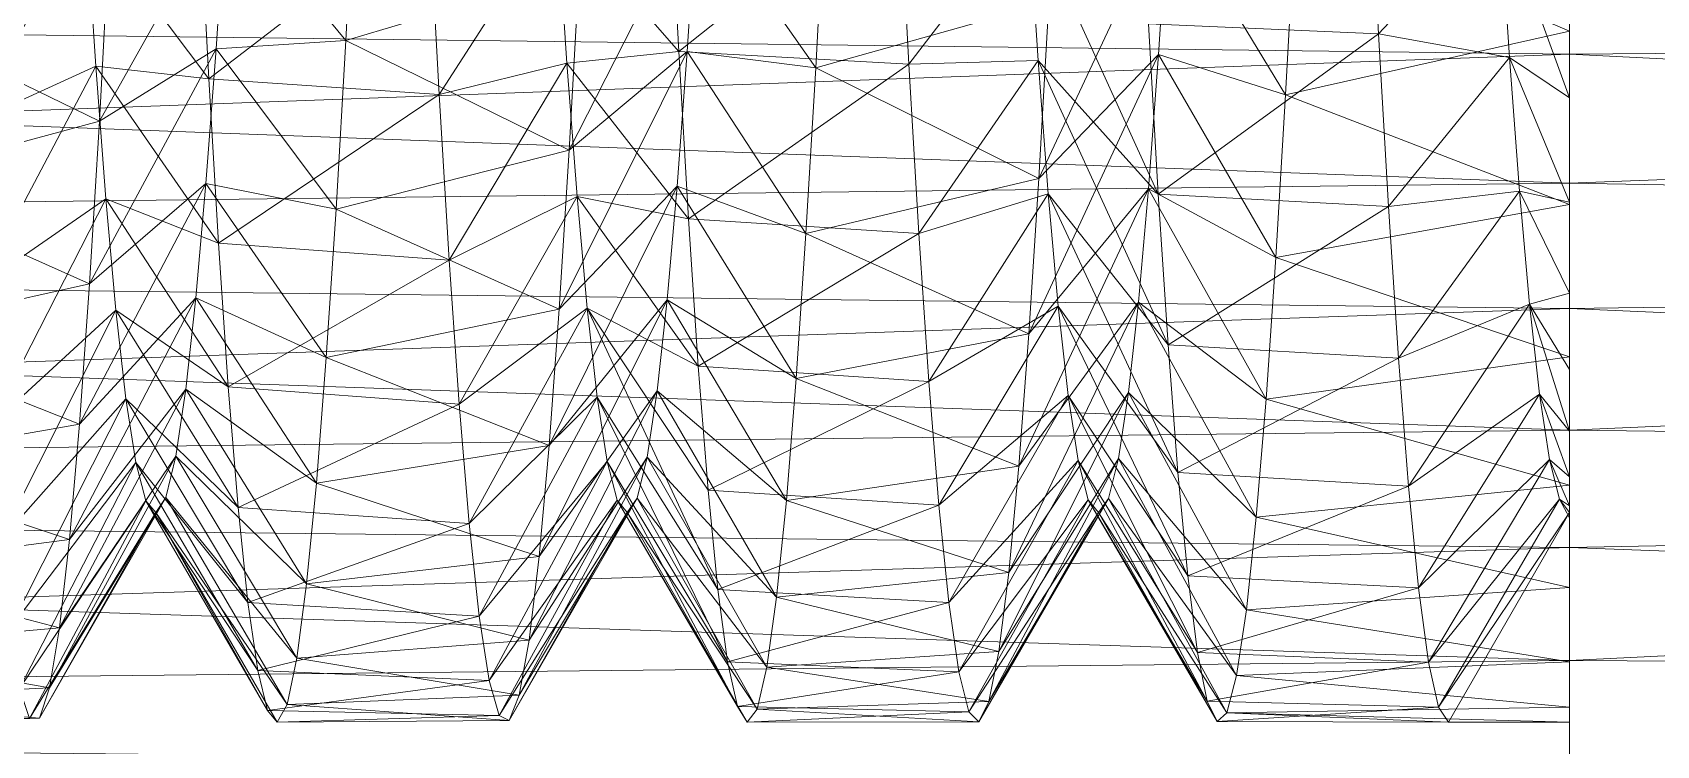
# Model space of a CAD drawing. Header units: millimetres. Extents: x -104 to 115, y -53 to 68.
# Drawn here: x -65.43 to -48.42, y -10.28 to -2.82 of the extents above; entities that cross this region are included whole.
import ezdxf

# ---------------------------------------------------------------- set-up
doc = ezdxf.new("R2010")
doc.units = ezdxf.units.MM

msp = doc.modelspace()

# ---------------------------------------------------------------- linework, layer by layer
at = {"color": 7, "lineweight": 0}
for points in [[(-49.333, -4.616, -14.627), (-49.333, 4.465, -24.564), (-49.333, 5.261, -23.84), (-49.333, -4.616, -14.627)], [(-49.333, -4.616, -14.627), (-49.333, 5.261, -23.84), (-49.333, -2.803, -13.09), (-49.333, -4.616, -14.627)], [(-49.333, -2.289, -40.985), (-49.333, 5.261, -31.007), (-49.333, -3.501, -39.81), (-49.333, -2.289, -40.985)], [(-49.333, -3.501, -39.81), (-49.333, 5.261, -31.007), (-49.333, 4.465, -30.282), (-49.333, -3.501, -39.81)], [(-49.333, -7.552, -18.353), (-49.333, 3.869, -25.461), (-49.333, 4.465, -24.564), (-49.333, -7.552, -18.353)], [(-49.333, -7.552, -18.353), (-49.333, 4.465, -24.564), (-49.333, -6.209, -16.392), (-49.333, -7.552, -18.353)], [(-49.333, -6.209, -16.392), (-49.333, 4.465, -24.564), (-49.333, -4.616, -14.627), (-49.333, -6.209, -16.392)], [(-49.333, -3.501, -39.81), (-49.333, 4.465, -30.282), (-49.333, -4.591, -38.514), (-49.333, -3.501, -39.81)], [(-49.333, -4.591, -38.514), (-49.333, 4.465, -30.282), (-49.333, -5.542, -37.118), (-49.333, -4.591, -38.514)], [(-49.333, -5.542, -37.118), (-49.333, 4.465, -30.282), (-49.333, -6.342, -35.634), (-49.333, -5.542, -37.118)], [(-49.333, -6.342, -35.634), (-49.333, 4.465, -30.282), (-49.333, 3.869, -29.386), (-49.333, -6.342, -35.634)], [(-49.333, -8.622, -20.476), (-49.333, -7.838, -27.423), (-49.333, 3.869, -25.461), (-49.333, -8.622, -20.476)], [(-49.333, -8.622, -20.476), (-49.333, 3.869, -25.461), (-49.333, -7.552, -18.353), (-49.333, -8.622, -20.476)], [(-49.333, -6.342, -35.634), (-49.333, 3.869, -29.386), (-49.333, -6.986, -34.073), (-49.333, -6.342, -35.634)], [(-49.333, -6.986, -34.073), (-49.333, 3.869, -29.386), (-49.333, -7.464, -32.451), (-49.333, -6.986, -34.073)], [(-49.333, -7.464, -32.451), (-49.333, 3.869, -29.386), (-49.333, 3.523, -28.431), (-49.333, -7.464, -32.451)], [(-49.333, -7.838, -27.423), (-49.333, 3.523, -26.415), (-49.333, 3.869, -25.461), (-49.333, -7.838, -27.423)], [(-49.333, -7.464, -32.451), (-49.333, 3.523, -28.431), (-49.333, -7.768, -30.792), (-49.333, -7.464, -32.451)], [(-49.333, -7.768, -30.792), (-49.333, 3.523, -28.431), (-49.333, -7.893, -29.111), (-49.333, -7.768, -30.792)], [(-49.333, -7.893, -29.111), (-49.333, 3.523, -28.431), (-49.333, 3.406, -27.423), (-49.333, -7.893, -29.111)], [(-49.333, -7.838, -27.423), (-49.333, 3.406, -27.423), (-49.333, 3.523, -26.415), (-49.333, -7.838, -27.423)], [(-49.333, -7.893, -29.111), (-49.333, 3.406, -27.423), (-49.333, -7.838, -27.423), (-49.333, -7.893, -29.111)], [(-104.18, -2.357, -1.948), (-49.333, -0.256, -1.208), (-49.333, -3.043, -2.232), (-104.18, -2.357, -1.948)], [(-4.981, -2.701, -2.087), (-49.333, -3.043, -2.232), (-49.333, -0.256, -1.208), (-4.981, -2.701, -2.087)], [(-51.332, -2.828, -41.738), (-53.741, -2.725, -41.814), (-51.437, -0.833, -43.022), (-51.332, -2.828, -41.738)], [(-51.437, -0.833, -43.022), (-50.068, -1.484, -40.004), (-51.332, -2.828, -41.738), (-51.437, -0.833, -43.022)], [(-62.044, -0.951, -11.891), (-63.401, -1.381, -14.767), (-62.147, -2.898, -13.16), (-62.044, -0.951, -11.891)], [(-59.704, -2.172, -12.644), (-62.044, -0.951, -11.891), (-62.147, -2.898, -13.16), (-59.704, -2.172, -12.644)], [(-58.661, -3.014, -41.598), (-59.936, -1.552, -39.953), (-58.764, -1.078, -42.884), (-58.661, -3.014, -41.598)], [(-56.356, -1.183, -42.824), (-58.661, -3.014, -41.598), (-58.764, -1.078, -42.884), (-56.356, -1.183, -42.824)], [(-56.251, -3.148, -41.495), (-58.661, -3.014, -41.598), (-56.356, -1.183, -42.824), (-56.251, -3.148, -41.495)], [(-56.356, -1.183, -42.824), (-55.002, -1.518, -39.978), (-56.251, -3.148, -41.495), (-56.356, -1.183, -42.824)], [(-57.124, -1.264, -12.071), (-58.467, -1.415, -14.792), (-57.226, -3.185, -13.38), (-57.124, -1.264, -12.071)], [(-54.786, -2.503, -12.873), (-57.124, -1.264, -12.071), (-57.226, -3.185, -13.38), (-54.786, -2.503, -12.873)], [(-63.582, -3.299, -41.377), (-64.87, -1.587, -39.928), (-63.684, -1.389, -42.701), (-63.582, -3.299, -41.377)], [(-64.727, -3.743, -13.835), (-63.506, -2.985, -16.102), (-63.401, -1.381, -14.767), (-64.727, -3.743, -13.835)], [(-64.727, -3.743, -13.835), (-63.401, -1.381, -14.767), (-64.623, -1.836, -12.423), (-64.727, -3.743, -13.835)], [(-61.274, -1.528, -42.617), (-63.582, -3.299, -41.377), (-63.684, -1.389, -42.701), (-61.274, -1.528, -42.617)], [(-61.169, -3.463, -41.245), (-63.582, -3.299, -41.377), (-61.274, -1.528, -42.617), (-61.169, -3.463, -41.245)], [(-62.147, -2.898, -13.16), (-63.401, -1.381, -14.767), (-63.506, -2.985, -16.102), (-62.147, -2.898, -13.16)], [(-61.274, -1.528, -42.617), (-59.936, -1.552, -39.953), (-61.169, -3.463, -41.245), (-61.274, -1.528, -42.617)], [(-59.809, -4.047, -14.098), (-58.572, -3.016, -16.132), (-58.467, -1.415, -14.792), (-59.809, -4.047, -14.098)], [(-59.809, -4.047, -14.098), (-58.467, -1.415, -14.792), (-59.704, -2.172, -12.644), (-59.809, -4.047, -14.098)], [(-57.226, -3.185, -13.38), (-58.467, -1.415, -14.792), (-58.572, -3.016, -16.132), (-57.226, -3.185, -13.38)], [(-56.251, -3.148, -41.495), (-55.002, -1.518, -39.978), (-54.897, -3.108, -38.626), (-56.251, -3.148, -41.495)], [(-53.639, -4.508, -40.323), (-54.897, -3.108, -38.626), (-55.002, -1.518, -39.978), (-53.639, -4.508, -40.323)], [(-53.639, -4.508, -40.323), (-55.002, -1.518, -39.978), (-53.741, -2.725, -41.814), (-53.639, -4.508, -40.323)], [(-54.891, -4.344, -14.369), (-53.637, -3.047, -16.161), (-53.533, -1.45, -14.818), (-54.891, -4.344, -14.369)], [(-54.891, -4.344, -14.369), (-53.533, -1.45, -14.818), (-54.786, -2.503, -12.873), (-54.891, -4.344, -14.369)], [(-52.306, -3.467, -13.605), (-53.533, -1.45, -14.818), (-53.637, -3.047, -16.161), (-52.306, -3.467, -13.605)], [(-52.203, -1.573, -12.257), (-53.533, -1.45, -14.818), (-52.306, -3.467, -13.605), (-52.203, -1.573, -12.257)], [(-51.332, -2.828, -41.738), (-50.068, -1.484, -40.004), (-49.963, -3.077, -38.656), (-51.332, -2.828, -41.738)], [(-50.068, -1.484, -40.004), (-49.333, -2.289, -40.985), (-49.333, -3.501, -39.81), (-50.068, -1.484, -40.004)], [(-50.068, -1.484, -40.004), (-49.333, -3.501, -39.81), (-49.963, -3.077, -38.656), (-50.068, -1.484, -40.004)], [(-104.18, -2.357, -52.899), (-49.333, -4.391, -51.991), (-49.333, -1.663, -53.164), (-104.18, -2.357, -52.899)], [(-66.088, -3.772, -40.987), (-64.87, -1.587, -39.928), (-64.765, -3.169, -38.566), (-66.088, -3.772, -40.987)], [(-63.582, -3.299, -41.377), (-64.765, -3.169, -38.566), (-64.87, -1.587, -39.928), (-63.582, -3.299, -41.377)], [(-61.169, -3.463, -41.245), (-59.936, -1.552, -39.953), (-59.831, -3.138, -38.596), (-61.169, -3.463, -41.245)], [(-58.661, -3.014, -41.598), (-59.831, -3.138, -38.596), (-59.936, -1.552, -39.953), (-58.661, -3.014, -41.598)], [(-52.306, -3.467, -13.605), (-49.333, -2.803, -13.09), (-52.203, -1.573, -12.257), (-52.306, -3.467, -13.605)], [(-4.981, -2.701, -52.759), (-49.333, -1.663, -53.164), (-49.333, -4.391, -51.991), (-4.981, -2.701, -52.759)], [(-64.623, -1.836, -12.423), (-67.067, -2.607, -12.947), (-64.727, -3.743, -13.835), (-64.623, -1.836, -12.423)], [(-59.704, -2.172, -12.644), (-62.147, -2.898, -13.16), (-59.809, -4.047, -14.098), (-59.704, -2.172, -12.644)], [(-104.18, -2.357, -1.948), (-49.333, -3.043, -2.232), (-104.18, -5.052, -3.194), (-104.18, -2.357, -1.948)], [(-104.18, -5.052, -51.652), (-49.333, -4.391, -51.991), (-104.18, -2.357, -52.899), (-104.18, -5.052, -51.652)], [(-54.786, -2.503, -12.873), (-57.226, -3.185, -13.38), (-54.891, -4.344, -14.369), (-54.786, -2.503, -12.873)], [(-64.727, -3.743, -13.835), (-67.067, -2.607, -12.947), (-67.169, -4.402, -14.423), (-64.727, -3.743, -13.835)], [(-4.981, -2.701, -52.759), (-49.333, -4.391, -51.991), (-7.414, -5.134, -51.609), (-4.981, -2.701, -52.759)], [(-7.414, -5.134, -3.238), (-49.333, -3.043, -2.232), (-4.981, -2.701, -2.087), (-7.414, -5.134, -3.238)], [(-51.332, -2.828, -41.738), (-53.639, -4.508, -40.323), (-53.741, -2.725, -41.814), (-51.332, -2.828, -41.738)], [(-51.228, -4.635, -40.201), (-53.639, -4.508, -40.323), (-51.332, -2.828, -41.738), (-51.228, -4.635, -40.201)], [(-52.306, -3.467, -13.605), (-49.333, -4.616, -14.627), (-49.333, -2.803, -13.09), (-52.306, -3.467, -13.605)], [(-51.332, -2.828, -41.738), (-49.963, -3.077, -38.656), (-51.228, -4.635, -40.201), (-51.332, -2.828, -41.738)], [(-104.18, -5.052, -3.194), (-49.333, -3.043, -2.232), (-49.333, -5.703, -3.551), (-104.18, -5.052, -3.194)], [(-64.832, -5.446, -15.487), (-63.611, -4.397, -17.639), (-63.506, -2.985, -16.102), (-64.832, -5.446, -15.487)], [(-64.832, -5.446, -15.487), (-63.506, -2.985, -16.102), (-64.727, -3.743, -13.835), (-64.832, -5.446, -15.487)], [(-62.249, -4.663, -14.673), (-63.506, -2.985, -16.102), (-63.611, -4.397, -17.639), (-62.249, -4.663, -14.673)], [(-62.147, -2.898, -13.16), (-63.506, -2.985, -16.102), (-62.249, -4.663, -14.673), (-62.147, -2.898, -13.16)], [(-59.809, -4.047, -14.098), (-62.147, -2.898, -13.16), (-62.249, -4.663, -14.673), (-59.809, -4.047, -14.098)], [(-59.914, -5.711, -15.789), (-58.677, -4.424, -17.673), (-58.572, -3.016, -16.132), (-59.914, -5.711, -15.789)], [(-59.914, -5.711, -15.789), (-58.572, -3.016, -16.132), (-59.809, -4.047, -14.098), (-59.914, -5.711, -15.789)], [(-58.559, -4.767, -40.072), (-59.831, -3.138, -38.596), (-58.661, -3.014, -41.598), (-58.559, -4.767, -40.072)], [(-57.329, -4.918, -14.927), (-58.572, -3.016, -16.132), (-58.677, -4.424, -17.673), (-57.329, -4.918, -14.927)], [(-56.251, -3.148, -41.495), (-58.559, -4.767, -40.072), (-58.661, -3.014, -41.598), (-56.251, -3.148, -41.495)], [(-57.226, -3.185, -13.38), (-58.572, -3.016, -16.132), (-57.329, -4.918, -14.927), (-57.226, -3.185, -13.38)], [(-54.995, -5.97, -16.096), (-53.742, -4.45, -17.706), (-53.637, -3.047, -16.161), (-54.995, -5.97, -16.096)], [(-54.995, -5.97, -16.096), (-53.637, -3.047, -16.161), (-54.891, -4.344, -14.369), (-54.995, -5.97, -16.096)], [(-52.408, -5.169, -15.187), (-53.637, -3.047, -16.161), (-53.742, -4.45, -17.706), (-52.408, -5.169, -15.187)], [(-52.306, -3.467, -13.605), (-53.637, -3.047, -16.161), (-52.408, -5.169, -15.187), (-52.306, -3.467, -13.605)], [(-7.414, -5.134, -3.238), (-49.333, -5.703, -3.551), (-49.333, -3.043, -2.232), (-7.414, -5.134, -3.238)], [(-66.088, -3.772, -40.987), (-64.765, -3.169, -38.566), (-65.983, -5.471, -39.331), (-66.088, -3.772, -40.987)], [(-65.983, -5.471, -39.331), (-64.765, -3.169, -38.566), (-64.66, -4.556, -37.007), (-65.983, -5.471, -39.331)], [(-63.479, -5.02, -39.815), (-64.66, -4.556, -37.007), (-64.765, -3.169, -38.566), (-63.479, -5.02, -39.815)], [(-63.479, -5.02, -39.815), (-64.765, -3.169, -38.566), (-63.582, -3.299, -41.377), (-63.479, -5.02, -39.815)], [(-61.169, -3.463, -41.245), (-59.831, -3.138, -38.596), (-61.065, -5.199, -39.627), (-61.169, -3.463, -41.245)], [(-61.065, -5.199, -39.627), (-59.831, -3.138, -38.596), (-59.726, -4.53, -37.04), (-61.065, -5.199, -39.627)], [(-58.559, -4.767, -40.072), (-59.726, -4.53, -37.04), (-59.831, -3.138, -38.596), (-58.559, -4.767, -40.072)], [(-56.146, -4.92, -39.917), (-58.559, -4.767, -40.072), (-56.251, -3.148, -41.495), (-56.146, -4.92, -39.917)], [(-54.891, -4.344, -14.369), (-57.226, -3.185, -13.38), (-57.329, -4.918, -14.927), (-54.891, -4.344, -14.369)], [(-56.251, -3.148, -41.495), (-54.897, -3.108, -38.626), (-56.146, -4.92, -39.917), (-56.251, -3.148, -41.495)], [(-56.146, -4.92, -39.917), (-54.897, -3.108, -38.626), (-54.792, -4.503, -37.074), (-56.146, -4.92, -39.917)], [(-53.536, -6.082, -38.613), (-54.792, -4.503, -37.074), (-54.897, -3.108, -38.626), (-53.536, -6.082, -38.613)], [(-53.536, -6.082, -38.613), (-54.897, -3.108, -38.626), (-53.639, -4.508, -40.323), (-53.536, -6.082, -38.613)], [(-51.228, -4.635, -40.201), (-49.963, -3.077, -38.656), (-49.858, -4.477, -37.107), (-51.228, -4.635, -40.201)], [(-49.963, -3.077, -38.656), (-49.333, -3.501, -39.81), (-49.333, -4.591, -38.514), (-49.963, -3.077, -38.656)], [(-49.963, -3.077, -38.656), (-49.333, -4.591, -38.514), (-49.858, -4.477, -37.107), (-49.963, -3.077, -38.656)], [(-61.169, -3.463, -41.245), (-63.479, -5.02, -39.815), (-63.582, -3.299, -41.377), (-61.169, -3.463, -41.245)], [(-61.065, -5.199, -39.627), (-63.479, -5.02, -39.815), (-61.169, -3.463, -41.245), (-61.065, -5.199, -39.627)], [(-52.408, -5.169, -15.187), (-49.333, -4.616, -14.627), (-52.306, -3.467, -13.605), (-52.408, -5.169, -15.187)], [(-64.727, -3.743, -13.835), (-67.169, -4.402, -14.423), (-64.832, -5.446, -15.487), (-64.727, -3.743, -13.835)], [(-59.809, -4.047, -14.098), (-62.249, -4.663, -14.673), (-59.914, -5.711, -15.789), (-59.809, -4.047, -14.098)], [(-104.18, -5.052, -51.652), (-49.333, -6.976, -50.53), (-49.333, -4.391, -51.991), (-104.18, -5.052, -51.652)], [(-64.832, -5.446, -15.487), (-67.169, -4.402, -14.423), (-67.272, -5.99, -16.12), (-64.832, -5.446, -15.487)], [(-64.937, -6.914, -17.351), (-63.716, -5.592, -19.351), (-63.611, -4.397, -17.639), (-64.937, -6.914, -17.351)], [(-64.937, -6.914, -17.351), (-63.611, -4.397, -17.639), (-64.832, -5.446, -15.487), (-64.937, -6.914, -17.351)], [(-62.352, -6.216, -16.402), (-63.611, -4.397, -17.639), (-63.716, -5.592, -19.351), (-62.352, -6.216, -16.402)], [(-62.249, -4.663, -14.673), (-63.611, -4.397, -17.639), (-62.352, -6.216, -16.402), (-62.249, -4.663, -14.673)], [(-54.891, -4.344, -14.369), (-57.329, -4.918, -14.927), (-54.995, -5.97, -16.096), (-54.891, -4.344, -14.369)], [(-7.414, -5.134, -51.609), (-49.333, -4.391, -51.991), (-49.333, -6.976, -50.53), (-7.414, -5.134, -51.609)], [(-65.983, -5.471, -39.331), (-64.66, -4.556, -37.007), (-65.879, -6.935, -37.464), (-65.983, -5.471, -39.331)], [(-65.879, -6.935, -37.464), (-64.66, -4.556, -37.007), (-64.555, -5.722, -35.276), (-65.879, -6.935, -37.464)], [(-63.377, -6.524, -38.042), (-64.555, -5.722, -35.276), (-64.66, -4.556, -37.007), (-63.377, -6.524, -38.042)], [(-63.377, -6.524, -38.042), (-64.66, -4.556, -37.007), (-63.479, -5.02, -39.815), (-63.377, -6.524, -38.042)], [(-61.065, -5.199, -39.627), (-59.726, -4.53, -37.04), (-60.96, -6.705, -37.794), (-61.065, -5.199, -39.627)], [(-60.96, -6.705, -37.794), (-59.726, -4.53, -37.04), (-59.621, -5.701, -35.313), (-60.96, -6.705, -37.794)], [(-60.018, -7.137, -17.686), (-58.781, -5.614, -19.387), (-58.677, -4.424, -17.673), (-60.018, -7.137, -17.686)], [(-60.018, -7.137, -17.686), (-58.677, -4.424, -17.673), (-59.914, -5.711, -15.789), (-60.018, -7.137, -17.686)], [(-58.456, -6.306, -38.33), (-59.621, -5.701, -35.313), (-59.726, -4.53, -37.04), (-58.456, -6.306, -38.33)], [(-58.456, -6.306, -38.33), (-59.726, -4.53, -37.04), (-58.559, -4.767, -40.072), (-58.456, -6.306, -38.33)], [(-57.431, -6.436, -16.688), (-58.677, -4.424, -17.673), (-58.781, -5.614, -19.387), (-57.431, -6.436, -16.688)], [(-57.329, -4.918, -14.927), (-58.677, -4.424, -17.673), (-57.431, -6.436, -16.688), (-57.329, -4.918, -14.927)], [(-56.146, -4.92, -39.917), (-54.792, -4.503, -37.074), (-56.042, -6.467, -38.118), (-56.146, -4.92, -39.917)], [(-56.042, -6.467, -38.118), (-54.792, -4.503, -37.074), (-54.687, -5.679, -35.349), (-56.042, -6.467, -38.118)], [(-55.1, -7.353, -18.025), (-53.847, -5.636, -19.424), (-53.742, -4.45, -17.706), (-55.1, -7.353, -18.025)], [(-55.1, -7.353, -18.025), (-53.742, -4.45, -17.706), (-54.995, -5.97, -16.096), (-55.1, -7.353, -18.025)], [(-53.434, -7.42, -36.713), (-54.687, -5.679, -35.349), (-54.792, -4.503, -37.074), (-53.434, -7.42, -36.713)], [(-53.434, -7.42, -36.713), (-54.792, -4.503, -37.074), (-53.536, -6.082, -38.613), (-53.434, -7.42, -36.713)], [(-52.511, -6.651, -16.978), (-53.742, -4.45, -17.706), (-53.847, -5.636, -19.424), (-52.511, -6.651, -16.978)], [(-52.408, -5.169, -15.187), (-53.742, -4.45, -17.706), (-52.511, -6.651, -16.978), (-52.408, -5.169, -15.187)], [(-51.228, -4.635, -40.201), (-53.536, -6.082, -38.613), (-53.639, -4.508, -40.323), (-51.228, -4.635, -40.201)], [(-51.228, -4.635, -40.201), (-49.858, -4.477, -37.107), (-51.123, -6.222, -38.437), (-51.228, -4.635, -40.201)], [(-51.123, -6.222, -38.437), (-49.858, -4.477, -37.107), (-49.753, -5.658, -35.386), (-51.123, -6.222, -38.437)], [(-49.858, -4.477, -37.107), (-49.333, -4.591, -38.514), (-49.333, -5.542, -37.118), (-49.858, -4.477, -37.107)], [(-49.858, -4.477, -37.107), (-49.333, -5.542, -37.118), (-49.753, -5.658, -35.386), (-49.858, -4.477, -37.107)], [(-59.914, -5.711, -15.789), (-62.249, -4.663, -14.673), (-62.352, -6.216, -16.402), (-59.914, -5.711, -15.789)], [(-51.123, -6.222, -38.437), (-53.536, -6.082, -38.613), (-51.228, -4.635, -40.201), (-51.123, -6.222, -38.437)], [(-52.408, -5.169, -15.187), (-49.333, -6.209, -16.392), (-49.333, -4.616, -14.627), (-52.408, -5.169, -15.187)], [(-56.146, -4.92, -39.917), (-58.456, -6.306, -38.33), (-58.559, -4.767, -40.072), (-56.146, -4.92, -39.917)], [(-56.042, -6.467, -38.118), (-58.456, -6.306, -38.33), (-56.146, -4.92, -39.917), (-56.042, -6.467, -38.118)], [(-54.995, -5.97, -16.096), (-57.329, -4.918, -14.927), (-57.431, -6.436, -16.688), (-54.995, -5.97, -16.096)], [(-104.18, -5.052, -3.194), (-49.333, -5.703, -3.551), (-104.18, -7.596, -4.725), (-104.18, -5.052, -3.194)], [(-104.18, -7.596, -50.121), (-49.333, -6.976, -50.53), (-104.18, -5.052, -51.652), (-104.18, -7.596, -50.121)], [(-61.065, -5.199, -39.627), (-63.377, -6.524, -38.042), (-63.479, -5.02, -39.815), (-61.065, -5.199, -39.627)], [(-60.96, -6.705, -37.794), (-63.377, -6.524, -38.042), (-61.065, -5.199, -39.627), (-60.96, -6.705, -37.794)], [(-52.511, -6.651, -16.978), (-49.333, -6.209, -16.392), (-52.408, -5.169, -15.187), (-52.511, -6.651, -16.978)], [(-7.414, -5.134, -51.609), (-49.333, -6.976, -50.53), (-9.722, -7.442, -50.225), (-7.414, -5.134, -51.609)], [(-9.722, -7.442, -4.622), (-49.333, -5.703, -3.551), (-7.414, -5.134, -3.238), (-9.722, -7.442, -4.622)], [(-64.832, -5.446, -15.487), (-67.272, -5.99, -16.12), (-64.937, -6.914, -17.351), (-64.832, -5.446, -15.487)], [(-65.041, -8.121, -19.394), (-63.821, -6.548, -21.206), (-63.716, -5.592, -19.351), (-65.041, -8.121, -19.394)], [(-65.041, -8.121, -19.394), (-63.716, -5.592, -19.351), (-64.937, -6.914, -17.351), (-65.041, -8.121, -19.394)], [(-62.454, -7.531, -18.318), (-63.716, -5.592, -19.351), (-63.821, -6.548, -21.206), (-62.454, -7.531, -18.318)], [(-62.352, -6.216, -16.402), (-63.716, -5.592, -19.351), (-62.454, -7.531, -18.318), (-62.352, -6.216, -16.402)], [(-49.753, -5.658, -35.386), (-49.333, -5.542, -37.118), (-49.333, -6.342, -35.634), (-49.753, -5.658, -35.386)], [(-104.18, -7.596, -4.725), (-49.333, -5.703, -3.551), (-49.333, -8.205, -5.15), (-104.18, -7.596, -4.725)], [(-65.879, -6.935, -37.464), (-64.555, -5.722, -35.276), (-65.774, -8.138, -35.419), (-65.879, -6.935, -37.464)], [(-65.774, -8.138, -35.419), (-64.555, -5.722, -35.276), (-64.45, -6.648, -33.405), (-65.774, -8.138, -35.419)], [(-63.274, -7.784, -36.089), (-64.45, -6.648, -33.405), (-64.555, -5.722, -35.276), (-63.274, -7.784, -36.089)], [(-63.274, -7.784, -36.089), (-64.555, -5.722, -35.276), (-63.377, -6.524, -38.042), (-63.274, -7.784, -36.089)], [(-59.914, -5.711, -15.789), (-62.352, -6.216, -16.402), (-60.018, -7.137, -17.686), (-59.914, -5.711, -15.789)], [(-60.96, -6.705, -37.794), (-59.621, -5.701, -35.313), (-60.855, -7.954, -35.776), (-60.96, -6.705, -37.794)], [(-60.855, -7.954, -35.776), (-59.621, -5.701, -35.313), (-59.516, -6.632, -33.445), (-60.855, -7.954, -35.776)], [(-60.123, -8.298, -19.755), (-58.886, -6.565, -21.245), (-58.781, -5.614, -19.387), (-60.123, -8.298, -19.755)], [(-60.123, -8.298, -19.755), (-58.781, -5.614, -19.387), (-60.018, -7.137, -17.686), (-60.123, -8.298, -19.755)], [(-58.251, -8.642, -34.323), (-59.516, -6.632, -33.445), (-59.621, -5.701, -35.313), (-58.251, -8.642, -34.323)], [(-58.251, -8.642, -34.323), (-59.621, -5.701, -35.313), (-58.354, -7.605, -36.403), (-58.251, -8.642, -34.323)], [(-58.354, -7.605, -36.403), (-59.621, -5.701, -35.313), (-58.456, -6.306, -38.33), (-58.354, -7.605, -36.403)], [(-57.534, -7.712, -18.63), (-58.781, -5.614, -19.387), (-58.886, -6.565, -21.245), (-57.534, -7.712, -18.63)], [(-57.431, -6.436, -16.688), (-58.781, -5.614, -19.387), (-57.534, -7.712, -18.63), (-57.431, -6.436, -16.688)], [(-56.042, -6.467, -38.118), (-54.687, -5.679, -35.349), (-55.937, -7.761, -36.129), (-56.042, -6.467, -38.118)], [(-55.937, -7.761, -36.129), (-54.687, -5.679, -35.349), (-54.582, -6.615, -33.484), (-55.937, -7.761, -36.129)], [(-55.204, -8.467, -20.12), (-53.952, -6.582, -21.284), (-53.847, -5.636, -19.424), (-55.204, -8.467, -20.12)], [(-55.204, -8.467, -20.12), (-53.847, -5.636, -19.424), (-55.1, -7.353, -18.025), (-55.204, -8.467, -20.12)], [(-53.331, -8.499, -34.655), (-54.582, -6.615, -33.484), (-54.687, -5.679, -35.349), (-53.331, -8.499, -34.655)], [(-53.331, -8.499, -34.655), (-54.687, -5.679, -35.349), (-53.434, -7.42, -36.713), (-53.331, -8.499, -34.655)], [(-52.613, -7.887, -18.946), (-53.847, -5.636, -19.424), (-53.952, -6.582, -21.284), (-52.613, -7.887, -18.946)], [(-52.511, -6.651, -16.978), (-53.847, -5.636, -19.424), (-52.613, -7.887, -18.946), (-52.511, -6.651, -16.978)], [(-51.123, -6.222, -38.437), (-49.753, -5.658, -35.386), (-51.019, -7.561, -36.478), (-51.123, -6.222, -38.437)], [(-51.019, -7.561, -36.478), (-49.753, -5.658, -35.386), (-49.648, -6.599, -33.523), (-51.019, -7.561, -36.478)], [(-49.753, -5.658, -35.386), (-49.333, -6.342, -35.634), (-49.333, -6.986, -34.073), (-49.753, -5.658, -35.386)], [(-49.753, -5.658, -35.386), (-49.333, -6.986, -34.073), (-49.648, -6.599, -33.523), (-49.753, -5.658, -35.386)], [(-9.722, -7.442, -4.622), (-49.333, -8.205, -5.15), (-49.333, -5.703, -3.551), (-9.722, -7.442, -4.622)], [(-64.937, -6.914, -17.351), (-67.272, -5.99, -16.12), (-67.374, -7.343, -18.01), (-64.937, -6.914, -17.351)], [(-54.995, -5.97, -16.096), (-57.431, -6.436, -16.688), (-55.1, -7.353, -18.025), (-54.995, -5.97, -16.096)], [(-51.123, -6.222, -38.437), (-53.434, -7.42, -36.713), (-53.536, -6.082, -38.613), (-51.123, -6.222, -38.437)], [(-60.018, -7.137, -17.686), (-62.352, -6.216, -16.402), (-62.454, -7.531, -18.318), (-60.018, -7.137, -17.686)], [(-51.019, -7.561, -36.478), (-53.434, -7.42, -36.713), (-51.123, -6.222, -38.437), (-51.019, -7.561, -36.478)], [(-52.511, -6.651, -16.978), (-49.333, -7.552, -18.353), (-49.333, -6.209, -16.392), (-52.511, -6.651, -16.978)], [(-56.042, -6.467, -38.118), (-58.354, -7.605, -36.403), (-58.456, -6.306, -38.33), (-56.042, -6.467, -38.118)], [(-55.1, -7.353, -18.025), (-57.431, -6.436, -16.688), (-57.534, -7.712, -18.63), (-55.1, -7.353, -18.025)], [(-65.146, -9.046, -21.579), (-63.926, -7.249, -23.172), (-63.821, -6.548, -21.206), (-65.146, -9.046, -21.579)], [(-65.146, -9.046, -21.579), (-63.821, -6.548, -21.206), (-65.041, -8.121, -19.394), (-65.146, -9.046, -21.579)], [(-62.557, -8.585, -20.389), (-63.821, -6.548, -21.206), (-63.926, -7.249, -23.172), (-62.557, -8.585, -20.389)], [(-62.454, -7.531, -18.318), (-63.821, -6.548, -21.206), (-62.557, -8.585, -20.389), (-62.454, -7.531, -18.318)], [(-60.96, -6.705, -37.794), (-63.274, -7.784, -36.089), (-63.377, -6.524, -38.042), (-60.96, -6.705, -37.794)], [(-60.855, -7.954, -35.776), (-59.516, -6.632, -33.445), (-60.751, -8.923, -33.611), (-60.855, -7.954, -35.776)], [(-60.751, -8.923, -33.611), (-59.516, -6.632, -33.445), (-59.411, -7.305, -31.469), (-60.751, -8.923, -33.611)], [(-60.228, -9.174, -21.96), (-58.991, -7.26, -23.213), (-58.886, -6.565, -21.245), (-60.228, -9.174, -21.96)], [(-60.228, -9.174, -21.96), (-58.886, -6.565, -21.245), (-60.123, -8.298, -19.755), (-60.228, -9.174, -21.96)], [(-58.149, -9.4, -32.126), (-59.411, -7.305, -31.469), (-59.516, -6.632, -33.445), (-58.149, -9.4, -32.126)], [(-58.149, -9.4, -32.126), (-59.516, -6.632, -33.445), (-58.251, -8.642, -34.323), (-58.149, -9.4, -32.126)], [(-57.636, -8.724, -20.722), (-58.886, -6.565, -21.245), (-58.991, -7.26, -23.213), (-57.636, -8.724, -20.722)], [(-57.534, -7.712, -18.63), (-58.886, -6.565, -21.245), (-57.636, -8.724, -20.722), (-57.534, -7.712, -18.63)], [(-55.937, -7.761, -36.129), (-58.354, -7.605, -36.403), (-56.042, -6.467, -38.118), (-55.937, -7.761, -36.129)], [(-55.937, -7.761, -36.129), (-54.582, -6.615, -33.484), (-55.832, -8.78, -33.986), (-55.937, -7.761, -36.129)], [(-55.832, -8.78, -33.986), (-54.582, -6.615, -33.484), (-54.477, -7.294, -31.51), (-55.832, -8.78, -33.986)], [(-55.309, -9.293, -22.344), (-54.057, -7.272, -23.254), (-53.952, -6.582, -21.284), (-55.309, -9.293, -22.344)], [(-55.309, -9.293, -22.344), (-53.952, -6.582, -21.284), (-55.204, -8.467, -20.12), (-55.309, -9.293, -22.344)], [(-53.229, -9.302, -32.473), (-54.477, -7.294, -31.51), (-54.582, -6.615, -33.484), (-53.229, -9.302, -32.473)], [(-53.229, -9.302, -32.473), (-54.582, -6.615, -33.484), (-53.331, -8.499, -34.655), (-53.229, -9.302, -32.473)], [(-52.716, -8.857, -21.058), (-53.952, -6.582, -21.284), (-54.057, -7.272, -23.254), (-52.716, -8.857, -21.058)], [(-52.613, -7.887, -18.946), (-53.952, -6.582, -21.284), (-52.716, -8.857, -21.058), (-52.613, -7.887, -18.946)], [(-51.019, -7.561, -36.478), (-49.648, -6.599, -33.523), (-50.914, -8.627, -34.358), (-51.019, -7.561, -36.478)], [(-50.914, -8.627, -34.358), (-49.648, -6.599, -33.523), (-49.543, -7.283, -31.551), (-50.914, -8.627, -34.358)], [(-49.648, -6.599, -33.523), (-49.333, -6.986, -34.073), (-49.333, -7.464, -32.451), (-49.648, -6.599, -33.523)], [(-49.648, -6.599, -33.523), (-49.333, -7.464, -32.451), (-49.543, -7.283, -31.551), (-49.648, -6.599, -33.523)], [(-65.774, -8.138, -35.419), (-64.45, -6.648, -33.405), (-65.669, -9.059, -33.232), (-65.774, -8.138, -35.419)], [(-65.669, -9.059, -33.232), (-64.45, -6.648, -33.405), (-64.345, -7.316, -31.428), (-65.669, -9.059, -33.232)], [(-63.172, -8.779, -33.989), (-64.345, -7.316, -31.428), (-64.45, -6.648, -33.405), (-63.172, -8.779, -33.989)], [(-63.172, -8.779, -33.989), (-64.45, -6.648, -33.405), (-63.274, -7.784, -36.089), (-63.172, -8.779, -33.989)], [(-60.855, -7.954, -35.776), (-63.274, -7.784, -36.089), (-60.96, -6.705, -37.794), (-60.855, -7.954, -35.776)], [(-52.613, -7.887, -18.946), (-49.333, -7.552, -18.353), (-52.511, -6.651, -16.978), (-52.613, -7.887, -18.946)], [(-64.937, -6.914, -17.351), (-67.374, -7.343, -18.01), (-65.041, -8.121, -19.394), (-64.937, -6.914, -17.351)], [(-104.18, -7.596, -50.121), (-49.333, -9.388, -48.797), (-49.333, -6.976, -50.53), (-104.18, -7.596, -50.121)], [(-60.018, -7.137, -17.686), (-62.454, -7.531, -18.318), (-60.123, -8.298, -19.755), (-60.018, -7.137, -17.686)], [(-9.722, -7.442, -50.225), (-49.333, -6.976, -50.53), (-49.333, -9.388, -48.797), (-9.722, -7.442, -50.225)], [(-65.251, -9.673, -23.867), (-64.03, -7.681, -25.214), (-63.926, -7.249, -23.172), (-65.251, -9.673, -23.867)], [(-65.251, -9.673, -23.867), (-63.926, -7.249, -23.172), (-65.146, -9.046, -21.579), (-65.251, -9.673, -23.867)], [(-62.659, -9.361, -22.58), (-63.926, -7.249, -23.172), (-64.03, -7.681, -25.214), (-62.659, -9.361, -22.58)], [(-62.557, -8.585, -20.389), (-63.926, -7.249, -23.172), (-62.659, -9.361, -22.58), (-62.557, -8.585, -20.389)], [(-60.751, -8.923, -33.611), (-59.411, -7.305, -31.469), (-60.646, -9.597, -31.336), (-60.751, -8.923, -33.611)], [(-60.646, -9.597, -31.336), (-59.411, -7.305, -31.469), (-59.306, -7.71, -29.421), (-60.646, -9.597, -31.336)], [(-60.332, -9.749, -24.262), (-59.096, -7.687, -25.256), (-58.991, -7.26, -23.213), (-60.332, -9.749, -24.262)], [(-60.332, -9.749, -24.262), (-58.991, -7.26, -23.213), (-60.228, -9.174, -21.96), (-60.332, -9.749, -24.262)], [(-58.046, -9.866, -29.849), (-59.306, -7.71, -29.421), (-59.411, -7.305, -31.469), (-58.046, -9.866, -29.849)], [(-58.046, -9.866, -29.849), (-59.411, -7.305, -31.469), (-58.149, -9.4, -32.126), (-58.046, -9.866, -29.849)], [(-57.739, -9.456, -22.928), (-58.991, -7.26, -23.213), (-59.096, -7.687, -25.256), (-57.739, -9.456, -22.928)], [(-57.636, -8.724, -20.722), (-58.991, -7.26, -23.213), (-57.739, -9.456, -22.928), (-57.636, -8.724, -20.722)], [(-55.832, -8.78, -33.986), (-54.477, -7.294, -31.51), (-55.728, -9.504, -31.727), (-55.832, -8.78, -33.986)], [(-55.728, -9.504, -31.727), (-54.477, -7.294, -31.51), (-54.372, -7.704, -29.464), (-55.728, -9.504, -31.727)], [(-55.414, -9.816, -24.658), (-54.162, -7.693, -25.299), (-54.057, -7.272, -23.254), (-55.414, -9.816, -24.658)], [(-55.414, -9.816, -24.658), (-54.057, -7.272, -23.254), (-55.309, -9.293, -22.344), (-55.414, -9.816, -24.658)], [(-53.126, -9.813, -30.206), (-54.372, -7.704, -29.464), (-54.477, -7.294, -31.51), (-53.126, -9.813, -30.206)], [(-53.126, -9.813, -30.206), (-54.477, -7.294, -31.51), (-53.229, -9.302, -32.473), (-53.126, -9.813, -30.206)], [(-52.819, -9.543, -23.279), (-54.057, -7.272, -23.254), (-54.162, -7.693, -25.299), (-52.819, -9.543, -23.279)], [(-52.716, -8.857, -21.058), (-54.057, -7.272, -23.254), (-52.819, -9.543, -23.279), (-52.716, -8.857, -21.058)], [(-50.914, -8.627, -34.358), (-49.543, -7.283, -31.551), (-50.809, -9.403, -32.116), (-50.914, -8.627, -34.358)], [(-50.809, -9.403, -32.116), (-49.543, -7.283, -31.551), (-49.438, -7.699, -29.506), (-50.809, -9.403, -32.116)], [(-49.543, -7.283, -31.551), (-49.333, -7.464, -32.451), (-49.333, -7.768, -30.792), (-49.543, -7.283, -31.551)], [(-49.543, -7.283, -31.551), (-49.333, -7.768, -30.792), (-49.438, -7.699, -29.506), (-49.543, -7.283, -31.551)], [(-65.041, -8.121, -19.394), (-67.374, -7.343, -18.01), (-67.477, -8.439, -20.059), (-65.041, -8.121, -19.394)], [(-65.669, -9.059, -33.232), (-64.345, -7.316, -31.428), (-65.565, -9.681, -30.943), (-65.669, -9.059, -33.232)], [(-65.565, -9.681, -30.943), (-64.345, -7.316, -31.428), (-64.24, -7.715, -29.379), (-65.565, -9.681, -30.943)], [(-63.069, -9.492, -31.777), (-64.24, -7.715, -29.379), (-64.345, -7.316, -31.428), (-63.069, -9.492, -31.777)], [(-63.069, -9.492, -31.777), (-64.345, -7.316, -31.428), (-63.172, -8.779, -33.989), (-63.069, -9.492, -31.777)], [(-55.1, -7.353, -18.025), (-57.534, -7.712, -18.63), (-55.204, -8.467, -20.12), (-55.1, -7.353, -18.025)], [(-51.019, -7.561, -36.478), (-53.331, -8.499, -34.655), (-53.434, -7.42, -36.713), (-51.019, -7.561, -36.478)], [(-9.722, -7.442, -50.225), (-49.333, -9.388, -48.797), (-11.884, -9.604, -48.622), (-9.722, -7.442, -50.225)], [(-11.884, -9.604, -6.225), (-49.333, -8.205, -5.15), (-9.722, -7.442, -4.622), (-11.884, -9.604, -6.225)], [(-104.18, -7.596, -4.725), (-49.333, -8.205, -5.15), (-104.18, -9.96, -6.522), (-104.18, -7.596, -4.725)], [(-104.18, -9.96, -48.324), (-49.333, -9.388, -48.797), (-104.18, -7.596, -50.121), (-104.18, -9.96, -48.324)], [(-60.123, -8.298, -19.755), (-62.454, -7.531, -18.318), (-62.557, -8.585, -20.389), (-60.123, -8.298, -19.755)], [(-55.937, -7.761, -36.129), (-58.251, -8.642, -34.323), (-58.354, -7.605, -36.403), (-55.937, -7.761, -36.129)], [(-50.914, -8.627, -34.358), (-53.331, -8.499, -34.655), (-51.019, -7.561, -36.478), (-50.914, -8.627, -34.358)], [(-52.613, -7.887, -18.946), (-49.333, -8.622, -20.476), (-49.333, -7.552, -18.353), (-52.613, -7.887, -18.946)], [(-65.565, -9.681, -30.943), (-64.24, -7.715, -29.379), (-65.46, -9.994, -28.591), (-65.565, -9.681, -30.943)], [(-65.46, -9.994, -28.591), (-64.24, -7.715, -29.379), (-64.135, -7.837, -27.295), (-65.46, -9.994, -28.591)], [(-65.355, -9.991, -26.218), (-64.135, -7.837, -27.295), (-64.03, -7.681, -25.214), (-65.355, -9.991, -26.218)], [(-65.355, -9.991, -26.218), (-64.03, -7.681, -25.214), (-65.251, -9.673, -23.867), (-65.355, -9.991, -26.218)], [(-62.967, -9.911, -29.491), (-64.135, -7.837, -27.295), (-64.24, -7.715, -29.379), (-62.967, -9.911, -29.491)], [(-62.967, -9.911, -29.491), (-64.24, -7.715, -29.379), (-63.069, -9.492, -31.777), (-62.967, -9.911, -29.491)], [(-62.762, -9.846, -24.853), (-64.03, -7.681, -25.214), (-64.135, -7.837, -27.295), (-62.762, -9.846, -24.853)], [(-62.659, -9.361, -22.58), (-64.03, -7.681, -25.214), (-62.762, -9.846, -24.853), (-62.659, -9.361, -22.58)], [(-60.855, -7.954, -35.776), (-63.172, -8.779, -33.989), (-63.274, -7.784, -36.089), (-60.855, -7.954, -35.776)], [(-60.646, -9.597, -31.336), (-59.306, -7.71, -29.421), (-60.542, -9.963, -28.992), (-60.646, -9.597, -31.336)], [(-60.542, -9.963, -28.992), (-59.306, -7.71, -29.421), (-59.201, -7.838, -27.338), (-60.542, -9.963, -28.992)], [(-60.437, -10.014, -26.619), (-59.201, -7.838, -27.338), (-59.096, -7.687, -25.256), (-60.437, -10.014, -26.619)], [(-60.437, -10.014, -26.619), (-59.096, -7.687, -25.256), (-60.332, -9.749, -24.262), (-60.437, -10.014, -26.619)], [(-57.944, -10.031, -27.531), (-59.201, -7.838, -27.338), (-59.306, -7.71, -29.421), (-57.944, -10.031, -27.531)], [(-57.944, -10.031, -27.531), (-59.306, -7.71, -29.421), (-58.046, -9.866, -29.849), (-57.944, -10.031, -27.531)], [(-57.841, -9.894, -25.211), (-59.096, -7.687, -25.256), (-59.201, -7.838, -27.338), (-57.841, -9.894, -25.211)], [(-57.739, -9.456, -22.928), (-59.096, -7.687, -25.256), (-57.841, -9.894, -25.211), (-57.739, -9.456, -22.928)], [(-55.832, -8.78, -33.986), (-58.251, -8.642, -34.323), (-55.937, -7.761, -36.129), (-55.832, -8.78, -33.986)], [(-55.204, -8.467, -20.12), (-57.534, -7.712, -18.63), (-57.636, -8.724, -20.722), (-55.204, -8.467, -20.12)], [(-55.728, -9.504, -31.727), (-54.372, -7.704, -29.464), (-55.623, -9.923, -29.392), (-55.728, -9.504, -31.727)], [(-55.623, -9.923, -29.392), (-54.372, -7.704, -29.464), (-54.267, -7.838, -27.381), (-55.623, -9.923, -29.392)], [(-55.518, -10.027, -27.021), (-54.267, -7.838, -27.381), (-54.162, -7.693, -25.299), (-55.518, -10.027, -27.021)], [(-55.518, -10.027, -27.021), (-54.162, -7.693, -25.299), (-55.414, -9.816, -24.658), (-55.518, -10.027, -27.021)], [(-53.024, -10.026, -27.892), (-54.267, -7.838, -27.381), (-54.372, -7.704, -29.464), (-53.024, -10.026, -27.892)], [(-53.024, -10.026, -27.892), (-54.372, -7.704, -29.464), (-53.126, -9.813, -30.206), (-53.024, -10.026, -27.892)], [(-52.921, -9.935, -25.569), (-54.162, -7.693, -25.299), (-54.267, -7.838, -27.381), (-52.921, -9.935, -25.569)], [(-52.819, -9.543, -23.279), (-54.162, -7.693, -25.299), (-52.921, -9.935, -25.569), (-52.819, -9.543, -23.279)], [(-50.809, -9.403, -32.116), (-49.438, -7.699, -29.506), (-50.705, -9.874, -29.791), (-50.809, -9.403, -32.116)], [(-50.705, -9.874, -29.791), (-49.438, -7.699, -29.506), (-49.333, -7.838, -27.423), (-50.705, -9.874, -29.791)], [(-49.438, -7.699, -29.506), (-49.333, -7.768, -30.792), (-49.333, -7.893, -29.111), (-49.438, -7.699, -29.506)], [(-49.438, -7.699, -29.506), (-49.333, -7.893, -29.111), (-49.333, -7.838, -27.423), (-49.438, -7.699, -29.506)], [(-65.46, -9.994, -28.591), (-64.135, -7.837, -27.295), (-65.355, -9.991, -26.218), (-65.46, -9.994, -28.591)], [(-62.762, -9.846, -24.853), (-64.135, -7.837, -27.295), (-62.864, -10.03, -27.17), (-62.762, -9.846, -24.853)], [(-62.864, -10.03, -27.17), (-64.135, -7.837, -27.295), (-62.967, -9.911, -29.491), (-62.864, -10.03, -27.17)], [(-60.751, -8.923, -33.611), (-63.172, -8.779, -33.989), (-60.855, -7.954, -35.776), (-60.751, -8.923, -33.611)], [(-60.542, -9.963, -28.992), (-59.201, -7.838, -27.338), (-60.437, -10.014, -26.619), (-60.542, -9.963, -28.992)], [(-57.841, -9.894, -25.211), (-59.201, -7.838, -27.338), (-57.944, -10.031, -27.531), (-57.841, -9.894, -25.211)], [(-55.623, -9.923, -29.392), (-54.267, -7.838, -27.381), (-55.518, -10.027, -27.021), (-55.623, -9.923, -29.392)], [(-52.921, -9.935, -25.569), (-54.267, -7.838, -27.381), (-53.024, -10.026, -27.892), (-52.921, -9.935, -25.569)], [(-52.716, -8.857, -21.058), (-49.333, -8.622, -20.476), (-52.613, -7.887, -18.946), (-52.716, -8.857, -21.058)], [(-50.705, -9.874, -29.791), (-49.333, -7.838, -27.423), (-50.6, -10.032, -27.423), (-50.705, -9.874, -29.791)], [(-49.333, -7.838, -27.423), (-49.333, -10.032, -27.423), (-50.6, -10.032, -27.423), (-49.333, -7.838, -27.423)], [(-49.333, -10.032, -27.423), (-49.333, -7.838, -27.423), (-49.333, -9.873, -25.052), (-49.333, -10.032, -27.423)], [(-49.333, -9.873, -25.052), (-49.333, -7.838, -27.423), (-49.333, -9.401, -22.722), (-49.333, -9.873, -25.052)], [(-49.333, -9.401, -22.722), (-49.333, -7.838, -27.423), (-49.333, -8.622, -20.476), (-49.333, -9.401, -22.722)], [(-65.041, -8.121, -19.394), (-67.477, -8.439, -20.059), (-65.146, -9.046, -21.579), (-65.041, -8.121, -19.394)], [(-104.18, -9.96, -6.522), (-49.333, -8.205, -5.15), (-49.333, -10.52, -7.011), (-104.18, -9.96, -6.522)], [(-60.123, -8.298, -19.755), (-62.557, -8.585, -20.389), (-60.228, -9.174, -21.96), (-60.123, -8.298, -19.755)], [(-11.884, -9.604, -6.225), (-49.333, -10.52, -7.011), (-49.333, -8.205, -5.15), (-11.884, -9.604, -6.225)], [(-65.146, -9.046, -21.579), (-67.477, -8.439, -20.059), (-67.579, -9.26, -22.234), (-65.146, -9.046, -21.579)], [(-55.204, -8.467, -20.12), (-57.636, -8.724, -20.722), (-55.309, -9.293, -22.344), (-55.204, -8.467, -20.12)], [(-50.914, -8.627, -34.358), (-53.229, -9.302, -32.473), (-53.331, -8.499, -34.655), (-50.914, -8.627, -34.358)], [(-60.228, -9.174, -21.96), (-62.557, -8.585, -20.389), (-62.659, -9.361, -22.58), (-60.228, -9.174, -21.96)], [(-55.832, -8.78, -33.986), (-58.149, -9.4, -32.126), (-58.251, -8.642, -34.323), (-55.832, -8.78, -33.986)], [(-50.809, -9.403, -32.116), (-53.229, -9.302, -32.473), (-50.914, -8.627, -34.358), (-50.809, -9.403, -32.116)], [(-52.716, -8.857, -21.058), (-49.333, -9.401, -22.722), (-49.333, -8.622, -20.476), (-52.716, -8.857, -21.058)], [(-60.751, -8.923, -33.611), (-63.069, -9.492, -31.777), (-63.172, -8.779, -33.989), (-60.751, -8.923, -33.611)], [(-55.728, -9.504, -31.727), (-58.149, -9.4, -32.126), (-55.832, -8.78, -33.986), (-55.728, -9.504, -31.727)], [(-55.309, -9.293, -22.344), (-57.636, -8.724, -20.722), (-57.739, -9.456, -22.928), (-55.309, -9.293, -22.344)], [(-60.646, -9.597, -31.336), (-63.069, -9.492, -31.777), (-60.751, -8.923, -33.611), (-60.646, -9.597, -31.336)], [(-52.819, -9.543, -23.279), (-49.333, -9.401, -22.722), (-52.716, -8.857, -21.058), (-52.819, -9.543, -23.279)], [(-65.146, -9.046, -21.579), (-67.579, -9.26, -22.234), (-65.251, -9.673, -23.867), (-65.146, -9.046, -21.579)], [(-60.228, -9.174, -21.96), (-62.659, -9.361, -22.58), (-60.332, -9.749, -24.262), (-60.228, -9.174, -21.96)], [(-65.251, -9.673, -23.867), (-67.579, -9.26, -22.234), (-67.682, -9.79, -24.496), (-65.251, -9.673, -23.867)], [(-55.309, -9.293, -22.344), (-57.739, -9.456, -22.928), (-55.414, -9.816, -24.658), (-55.309, -9.293, -22.344)], [(-50.809, -9.403, -32.116), (-53.126, -9.813, -30.206), (-53.229, -9.302, -32.473), (-50.809, -9.403, -32.116)], [(-104.18, -9.96, -48.324), (-49.333, -11.598, -46.815), (-49.333, -9.388, -48.797), (-104.18, -9.96, -48.324)], [(-60.646, -9.597, -31.336), (-62.967, -9.911, -29.491), (-63.069, -9.492, -31.777), (-60.646, -9.597, -31.336)], [(-60.332, -9.749, -24.262), (-62.659, -9.361, -22.58), (-62.762, -9.846, -24.853), (-60.332, -9.749, -24.262)], [(-55.728, -9.504, -31.727), (-58.046, -9.866, -29.849), (-58.149, -9.4, -32.126), (-55.728, -9.504, -31.727)], [(-55.623, -9.923, -29.392), (-58.046, -9.866, -29.849), (-55.728, -9.504, -31.727), (-55.623, -9.923, -29.392)], [(-55.414, -9.816, -24.658), (-57.739, -9.456, -22.928), (-57.841, -9.894, -25.211), (-55.414, -9.816, -24.658)], [(-50.705, -9.874, -29.791), (-53.126, -9.813, -30.206), (-50.809, -9.403, -32.116), (-50.705, -9.874, -29.791)], [(-52.819, -9.543, -23.279), (-49.333, -9.873, -25.052), (-49.333, -9.401, -22.722), (-52.819, -9.543, -23.279)], [(-11.884, -9.604, -48.622), (-49.333, -9.388, -48.797), (-49.333, -11.598, -46.815), (-11.884, -9.604, -48.622)], [(-65.251, -9.673, -23.867), (-67.682, -9.79, -24.496), (-65.355, -9.991, -26.218), (-65.251, -9.673, -23.867)], [(-60.542, -9.963, -28.992), (-62.967, -9.911, -29.491), (-60.646, -9.597, -31.336), (-60.542, -9.963, -28.992)], [(-52.921, -9.935, -25.569), (-49.333, -9.873, -25.052), (-52.819, -9.543, -23.279), (-52.921, -9.935, -25.569)], [(-65.355, -9.991, -26.218), (-67.682, -9.79, -24.496), (-67.784, -10.021, -26.809), (-65.355, -9.991, -26.218)], [(-60.437, -10.014, -26.619), (-62.762, -9.846, -24.853), (-62.864, -10.03, -27.17), (-60.437, -10.014, -26.619)], [(-60.332, -9.749, -24.262), (-62.762, -9.846, -24.853), (-60.437, -10.014, -26.619), (-60.332, -9.749, -24.262)], [(-55.414, -9.816, -24.658), (-57.841, -9.894, -25.211), (-55.518, -10.027, -27.021), (-55.414, -9.816, -24.658)], [(-50.705, -9.874, -29.791), (-53.024, -10.026, -27.892), (-53.126, -9.813, -30.206), (-50.705, -9.874, -29.791)], [(-65.355, -9.991, -26.218), (-67.784, -10.021, -26.809), (-65.46, -9.994, -28.591), (-65.355, -9.991, -26.218)], [(-60.542, -9.963, -28.992), (-62.864, -10.03, -27.17), (-62.967, -9.911, -29.491), (-60.542, -9.963, -28.992)], [(-60.437, -10.014, -26.619), (-62.864, -10.03, -27.17), (-60.542, -9.963, -28.992), (-60.437, -10.014, -26.619)], [(-55.623, -9.923, -29.392), (-57.944, -10.031, -27.531), (-58.046, -9.866, -29.849), (-55.623, -9.923, -29.392)], [(-55.518, -10.027, -27.021), (-57.841, -9.894, -25.211), (-57.944, -10.031, -27.531), (-55.518, -10.027, -27.021)], [(-55.518, -10.027, -27.021), (-57.944, -10.031, -27.531), (-55.623, -9.923, -29.392), (-55.518, -10.027, -27.021)], [(-50.6, -10.032, -27.423), (-53.024, -10.026, -27.892), (-50.705, -9.874, -29.791), (-50.6, -10.032, -27.423)], [(-50.6, -10.032, -27.423), (-52.921, -9.935, -25.569), (-53.024, -10.026, -27.892), (-50.6, -10.032, -27.423)], [(-49.333, -10.032, -27.423), (-49.333, -9.873, -25.052), (-52.921, -9.935, -25.569), (-49.333, -10.032, -27.423)], [(-49.333, -10.032, -27.423), (-52.921, -9.935, -25.569), (-50.6, -10.032, -27.423), (-49.333, -10.032, -27.423)]]:
    msp.add_polyline3d(points, dxfattribs=at)

doc.saveas('drawing.dxf')
